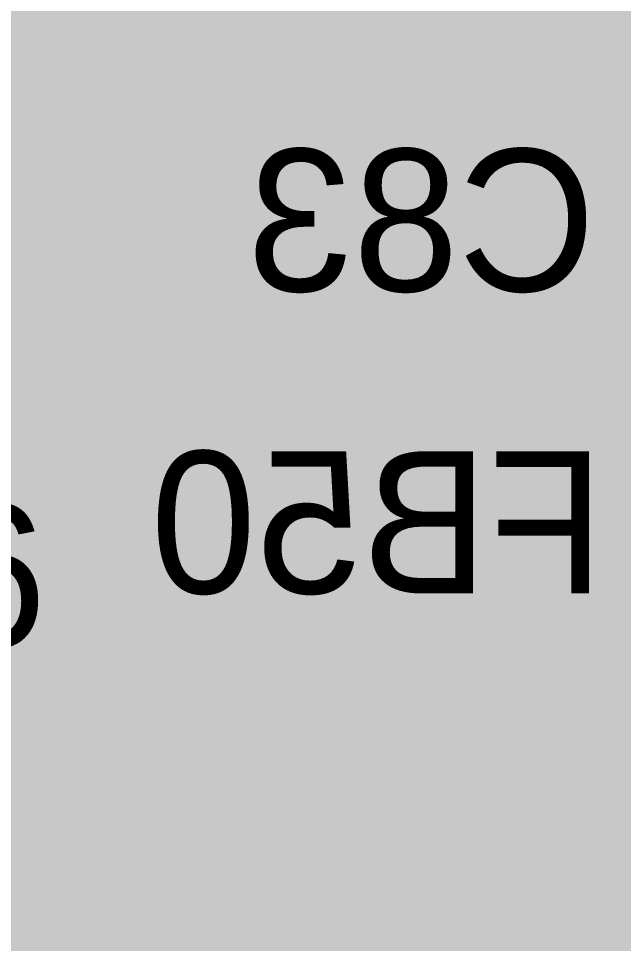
# Model space of a CAD drawing. Extents: x -28 to 199, y -61 to 255.
# Drawn here: x 90.9 to 94.31, y 204.92 to 210.12 of the extents above; entities that cross this region are included whole.
import ezdxf
from ezdxf.enums import TextEntityAlignment as Align

# ---------------------------------------------------------------- set-up
doc = ezdxf.new("R2010")
doc.units = 0
doc.header["$MEASUREMENT"] = 0
for name, color, linetype in [('ASSEMBLY_PART_NUMBERS_BTM', 191, 'CONTINUOUS'), ('ASSEMBLY_PART_NUMBERS_TOP', 102, 'CONTINUOUS'), ('DRILL_DRAWING', 21, 'CONTINUOUS'), ('GENERATED_SILKSCREEN_BTM', 255, 'CONTINUOUS'), ('GENERATED_SILKSCREEN_TOP', 140, 'CONTINUOUS'), ('PLANE_SHAPES_LAYER_2', 230, 'CONTINUOUS'), ('PLANE_SHAPES_LAYER_3', 81, 'CONTINUOUS'), ('SILKSCREEN_REF_DES_BTM', 211, 'CONTINUOUS'), ('SILKSCREEN_REF_DES_TOP', 150, 'CONTINUOUS'), ('TRACES_LAYER_TOP', 150, 'CONTINUOUS')]:
    doc.layers.add(name, color=color, linetype=linetype)
doc.styles.add('VERIBEST_GERBER_0', font='txt')

msp = doc.modelspace()

# ---------------------------------------------------------------- hatches: boundary and pattern name
at = {"layer": 'PLANE_SHAPES_LAYER_2'}
h = msp.add_hatch(color=256, dxfattribs=at)
h.paths.add_polyline_path([(169.5, 129.25), (149.5, 129.25), (142.25, 122), (142.25, 90.5), (147.5, 90.5), (147.5, 80), (154, 80), (154, 69.25), (131.75, 69.25), (131.75, 73.25), (121.25, 73.25), (121.25, 81), (110.5, 81), (110.5, 125.75), (106.5, 125.75), (106.5, 128.75), (93.5, 128.75), (93.5, 120.25), (91.75, 120.25), (91.75, 121.5), (80, 121.5), (80, 118.25), (73.25, 118.25), (73.25, 124.5), (67.5, 124.5), (67.5, 128), (57.75, 128), (57.75, 120.25), (55.25, 120.25), (55.25, 121.5), (47.5, 121.5), (47.5, 119), (35, 119), (35, 134.75), (32.75, 134.75), (32.75, 159.75), (29.25, 159.75), (29.25, 175.25), (22.5, 175.25), (22.5, 195.25), (17.25, 195.25), (17.25, 198), (22.5, 198), (22.5, 216.5), (40.25, 216.5), (40.25, 235.5), (54.5, 235.5), (54.5, 254), (87.25, 254), (87.25, 236.25), (86.25, 236.25), (86.25, 228.75), (81, 228.75), (81, 218.75), (95.25, 218.75), (95.25, 194.5), (87, 194.5), (87, 172), (131.1, 172), (131.1, 208.75), (115.5, 208.75), (115.5, 213.75), (106.75, 213.75), (106.75, 218.75), (110.25, 222.25), (110.25, 226.25), (142.5, 226.25), (142.5, 221.5), (160.5, 221.5), (160.5, 240.75), (169.5, 240.75)])
h.paths.add_polyline_path([(35.5, 149.5), (41.75, 149.5), (41.75, 152), (39.25, 152), (39.25, 154), (37.75, 154), (37.75, 152), (35.5, 152)], flags=16)
h.paths.add_polyline_path([(37.5, 125.75), (37.5, 128.75), (42.75, 128.75), (42.75, 125.75)], flags=16)
h.paths.add_polyline_path([(52, 127.75), (52, 130.75), (54.25, 130.75), (54.25, 127.75)], flags=16)
h.paths.add_polyline_path([(50.75, 219.5), (50.75, 226.5), (71.75, 226.5), (71.75, 219.5)], flags=16)
h.paths.add_polyline_path([(66.5, 150.75), (66.5, 177.5), (72.25, 177.5), (72.25, 150.75)], flags=16)
h.paths.add_polyline_path([(47.25, 185.25), (73, 185.25), (73, 188.25), (70.25, 188.25), (70.25, 191), (47.25, 191)], flags=16)
h.paths.add_polyline_path([(84.5, 208), (84.5, 212.75), (85, 212.75), (85, 208)], flags=16)
h.paths.add_polyline_path([(61.5, 137.25), (87.75, 137.25), (87.75, 140.5), (84.75, 140.5), (84.75, 143), (61.5, 143)], flags=16)
h.paths.add_polyline_path([(88.75, 127), (88.75, 130), (91, 130), (91, 127)], flags=16)
h.paths.add_polyline_path([(85.5, 130.25), (85.5, 132.5), (91, 132.5), (91, 130.25)], flags=16)
h.paths.add_polyline_path([(108.75, 142.25), (135.75, 142.25), (135.75, 145.75), (132.25, 145.75), (132.25, 149), (108.75, 149)], flags=16)
h.paths.add_polyline_path([(114.25, 126.75), (140.75, 126.75), (140.75, 129.75), (137.25, 129.75), (137.25, 133), (114.25, 133)], flags=16)
h.paths.add_polyline_path([(155.25, 180.25), (166.25, 180.25), (166.25, 186.25), (152.25, 186.25), (152.25, 183), (155.25, 183)], flags=16)
at = {"layer": 'PLANE_SHAPES_LAYER_3'}
h = msp.add_hatch(color=256, dxfattribs=at)
h.paths.add_polyline_path([(169.5, 129.25), (149.5, 129.25), (142.25, 122), (142.25, 90.5), (147.5, 90.5), (147.5, 80), (154, 80), (154, 69.25), (131.75, 69.25), (131.75, 73.25), (121.25, 73.25), (121.25, 81), (110.5, 81), (110.5, 125.75), (106.5, 125.75), (106.5, 128.75), (93.5, 128.75), (93.5, 120.25), (91.75, 120.25), (91.75, 121.5), (80, 121.5), (80, 118.25), (73.25, 118.25), (73.25, 124.5), (67.5, 124.5), (67.5, 127.75), (58.25, 127.75), (58.25, 130.25), (88.75, 130.25), (88.75, 127), (91, 127), (91, 132.5), (55, 132.5), (55, 131.25), (52, 131.25), (52, 127.75), (55, 127.75), (55, 127.25), (57.75, 127.25), (57.75, 120.25), (55.25, 120.25), (55.25, 121.5), (47.5, 121.5), (47.5, 119), (35, 119), (35, 134.75), (32.75, 134.75), (32.75, 159.75), (29.25, 159.75), (29.25, 175.25), (22.5, 175.25), (22.5, 195.25), (17.25, 195.25), (17.25, 198), (22.5, 198), (22.5, 216.5), (40.25, 216.5), (40.25, 235.5), (54.5, 235.5), (54.5, 254), (87.25, 254), (87.25, 236.25), (86.25, 236.25), (86.25, 228.75), (81, 228.75), (81, 218.75), (95.25, 218.75), (95.25, 194.5), (87, 194.5), (87, 172), (131.1, 172), (131.1, 208.75), (115.5, 208.75), (115.5, 213.75), (106.75, 213.75), (106.75, 218.75), (110.25, 222.25), (110.25, 226.25), (142.5, 226.25), (142.5, 221.5), (160.5, 221.5), (160.5, 240.75), (169.5, 240.75)])
h.paths.add_polyline_path([(35.5, 149.5), (41.75, 149.5), (41.75, 152), (39.25, 152), (39.25, 154), (37.75, 154), (37.75, 152), (35.5, 152)], flags=16)
h.paths.add_polyline_path([(37.5, 125.75), (37.5, 128.75), (42.75, 128.75), (42.75, 125.75)], flags=16)
h.paths.add_polyline_path([(50.75, 219.5), (50.75, 226.5), (71.75, 226.5), (71.75, 219.5)], flags=16)
h.paths.add_polyline_path([(66.5, 150.75), (66.5, 177.5), (72.25, 177.5), (72.25, 150.75)], flags=16)
h.paths.add_polyline_path([(47.25, 185.25), (73, 185.25), (73, 188.25), (70.25, 188.25), (70.25, 191), (47.25, 191)], flags=16)
h.paths.add_polyline_path([(84.5, 208), (84.5, 212.75), (85, 212.75), (85, 208)], flags=16)
h.paths.add_polyline_path([(61.5, 137.25), (87.75, 137.25), (87.75, 140.5), (84.75, 140.5), (84.75, 143), (61.5, 143)], flags=16)
h.paths.add_polyline_path([(108.75, 142.25), (135.75, 142.25), (135.75, 145.75), (132.25, 145.75), (132.25, 149), (108.75, 149)], flags=16)
h.paths.add_polyline_path([(114.25, 126.75), (140.75, 126.75), (140.75, 129.75), (137.25, 129.75), (137.25, 133), (114.25, 133)], flags=16)
h.paths.add_polyline_path([(155.25, 180.25), (166.25, 180.25), (166.25, 186.25), (152.25, 186.25), (152.25, 183), (155.25, 183)], flags=16)

# ---------------------------------------------------------------- linework, layer by layer
at = {"layer": 'GENERATED_SILKSCREEN_BTM', "const_width": 0.15}
for points in [[(92.3972, 208.5796), (92.5324, 208.6892), (92.5348, 208.6908), (92.5364, 208.6932), (92.5372, 208.6956), (92.5372, 208.698), (92.5364, 208.7036), (92.5332, 208.7092), (92.5292, 208.7132), (92.5244, 208.7164), (92.5188, 208.7172), (92.5132, 208.7156), (92.3828, 208.6092), (92.1244, 208.6092), (91.9996, 208.71), (91.9996, 208.8588), (92.1228, 208.9604), (92.2556, 208.9604), (92.262, 208.962), (92.266, 208.9652), (92.2684, 208.9708), (92.2692, 208.9764), (92.2684, 208.982), (92.266, 208.9868), (92.262, 208.9908), (92.2556, 208.9924), (92.1228, 208.9924), (91.9996, 209.094), (91.9996, 209.2428), (92.1244, 209.3436), (92.3828, 209.3436), (92.5132, 209.2372), (92.5188, 209.2356), (92.5244, 209.2364), (92.5292, 209.2388), (92.5332, 209.2436), (92.5364, 209.2484), (92.5372, 209.254), (92.5372, 209.2572), (92.5364, 209.2596), (92.5348, 209.262), (92.5324, 209.2636), (92.3972, 209.3732), (92.3948, 209.374), (92.3924, 209.3748), (92.3916, 209.3756), (92.3884, 209.3764), (92.1188, 209.3764), (92.1148, 209.3756), (92.1132, 209.3748), (92.1116, 209.374), (92.1084, 209.3732), (91.9732, 209.2636), (91.9708, 209.2596), (91.97, 209.2564), (91.9684, 209.254), (91.9676, 209.2508), (91.9676, 209.086), (91.9684, 209.0836), (91.97, 209.078), (91.9708, 209.074), (91.9732, 209.0724), (92.0908, 208.9764), (91.9732, 208.8804), (91.9724, 208.8788), (91.9708, 208.8772), (91.97, 208.8764), (91.97, 208.8748), (91.9684, 208.8692), (91.9676, 208.8668), (91.9676, 208.702), (91.9684, 208.698), (91.97, 208.6948), (91.9708, 208.6916), (91.9732, 208.6892), (92.1084, 208.5796), (92.1116, 208.578), (92.1124, 208.5772), (92.1148, 208.5772), (92.1156, 208.5764), (92.1164, 208.5764), (92.1188, 208.5764), (92.3884, 208.5764), (92.3916, 208.5772), (92.3948, 208.578), (92.3972, 208.5796)], [(92.7508, 209.0812), (92.7764, 209.0044), (92.7508, 208.9276), (92.7508, 208.9252), (92.75, 208.922), (92.75, 208.6748), (92.75, 208.6724), (92.7508, 208.67), (92.7516, 208.6668), (92.7548, 208.6636), (92.8348, 208.5812), (92.8388, 208.578), (92.8428, 208.5772), (92.846, 208.5764), (93.1396, 208.5764), (93.142, 208.5764), (93.1444, 208.5772), (93.1476, 208.578), (93.1508, 208.5812), (93.2308, 208.6636), (93.2348, 208.6668), (93.2356, 208.67), (93.2356, 208.6748), (93.2356, 208.922), (93.2356, 208.9252), (93.2356, 208.9268), (93.2348, 208.9276), (93.2092, 209.0044), (93.2348, 209.0812), (93.2356, 209.082), (93.2356, 209.0868), (93.2356, 209.2788), (93.2356, 209.282), (93.2348, 209.286), (93.2308, 209.29), (93.1508, 209.3724), (93.1476, 209.3748), (93.1444, 209.3756), (93.142, 209.3764), (93.1396, 209.3764), (92.846, 209.3764), (92.8428, 209.3756), (92.8388, 209.3748), (92.8348, 209.3724), (92.7548, 209.29), (92.7516, 209.2852), (92.7508, 209.282), (92.75, 209.2788), (92.75, 209.0868), (92.75, 209.0836), (92.7508, 209.082), (92.7508, 209.0812)], [(93.2036, 209.27), (93.2036, 209.0884), (93.182, 209.0196), (92.8052, 209.0196), (92.782, 209.0884), (92.782, 209.27), (92.8532, 209.3436), (93.1316, 209.3436), (93.2036, 209.27)], [(93.9004, 208.5796), (94.0348, 208.6892), (94.0388, 208.6916), (94.0396, 208.6948), (94.0412, 208.698), (94.042, 208.702), (94.042, 209.2508), (94.0412, 209.2548), (94.0396, 209.258), (94.038, 209.2596), (94.0372, 209.2612), (94.0356, 209.2636), (93.9004, 209.3732), (93.898, 209.374), (93.8956, 209.3748), (93.8948, 209.3756), (93.8916, 209.3764), (93.622, 209.3764), (93.618, 209.3756), (93.6164, 209.3748), (93.614, 209.374), (93.6116, 209.3732), (93.4764, 209.2636), (93.4732, 209.2596), (93.4716, 209.2532), (93.4724, 209.2484), (93.474, 209.2444), (93.4764, 209.2412), (93.4804, 209.238), (93.4844, 209.2356), (93.4884, 209.2348), (93.4924, 209.2348), (93.4956, 209.2372), (93.6276, 209.3436), (93.886, 209.3436), (94.0092, 209.2428), (94.0092, 208.71), (93.886, 208.6092), (93.6276, 208.6092), (93.4956, 208.7156), (93.4924, 208.7172), (93.4884, 208.718), (93.4844, 208.7172), (93.4804, 208.7148), (93.4764, 208.7116), (93.474, 208.7076), (93.4724, 208.7028), (93.4716, 208.698), (93.4732, 208.6932), (93.4764, 208.6892), (93.6116, 208.5796), (93.6148, 208.578), (93.6156, 208.5772), (93.618, 208.5772), (93.6188, 208.5764), (93.6196, 208.5764), (93.622, 208.5764), (93.8916, 208.5764), (93.8948, 208.5772), (93.898, 208.578), (93.9004, 208.5796)], [(93.2036, 208.9188), (93.2036, 208.682), (93.1316, 208.6092), (92.8532, 208.6092), (92.782, 208.682), (92.782, 208.9188), (92.8052, 208.9876), (93.182, 208.9876), (93.2036, 208.9188)], [(91.8168, 207.5636), (91.6824, 207.6732), (91.6792, 207.674), (91.6776, 207.6748), (91.676, 207.6756), (91.6728, 207.6764), (91.4032, 207.6764), (91.4, 207.6756), (91.3984, 207.6748), (91.396, 207.674), (91.3928, 207.6732), (91.2584, 207.5636), (91.256, 207.5596), (91.2552, 207.5564), (91.2536, 207.554), (91.2528, 207.5508), (91.2528, 207.002), (91.2536, 206.9996), (91.2552, 206.994), (91.256, 206.9924), (91.2584, 206.9892), (91.3928, 206.8796), (91.396, 206.8788), (91.3984, 206.878), (91.3992, 206.8772), (91.4008, 206.8764), (91.4032, 206.8764), (91.6728, 206.8764), (91.676, 206.8772), (91.6792, 206.878), (91.6824, 206.8796), (91.8168, 206.9892), (91.8192, 206.9908), (91.82, 206.9916), (91.8216, 206.994), (91.8232, 206.9996), (91.824, 207.002), (91.824, 207.5508), (91.8232, 207.554), (91.8216, 207.5564), (91.8208, 207.5596), (91.8168, 207.5636)], [(92.4296, 207.4012), (92.4328, 207.4004), (92.4352, 207.3996), (92.4384, 207.398), (92.5472, 207.31), (92.5472, 207.6436), (92.0248, 207.6436), (92.0192, 207.6452), (92.0144, 207.6484), (92.012, 207.654), (92.0112, 207.6596), (92.012, 207.666), (92.0144, 207.6708), (92.0192, 207.6748), (92.0248, 207.6764), (92.5648, 207.6764), (92.5704, 207.6748), (92.5752, 207.6708), (92.5792, 207.666), (92.5808, 207.6604), (92.5808, 207.2756), (92.58, 207.27), (92.5776, 207.266), (92.5744, 207.2636), (92.5688, 207.262), (92.5656, 207.2604), (92.5616, 207.2596), (92.5576, 207.2604), (92.5544, 207.2628), (92.424, 207.3692), (92.1656, 207.3692), (92.0408, 207.2676), (92.0408, 207.01), (92.1656, 206.91), (92.424, 206.91), (92.5544, 207.0156), (92.56, 207.018), (92.5648, 207.018), (92.5704, 207.0148), (92.5744, 207.0108), (92.5776, 207.0052), (92.5792, 206.9996), (92.5784, 206.9964), (92.5776, 206.994), (92.576, 206.9916), (92.5736, 206.99), (92.4384, 206.8796), (92.436, 206.878), (92.4328, 206.878), (92.4296, 206.8764), (92.16, 206.8764), (92.1584, 206.8764), (92.1568, 206.8772), (92.156, 206.8772), (92.1544, 206.878), (92.1528, 206.878), (92.1496, 206.8796), (92.0144, 206.99), (92.012, 206.9924), (92.0112, 206.994), (92.0096, 206.9988), (92.0088, 207.002), (92.0088, 207.2756), (92.0096, 207.2788), (92.0112, 207.2836), (92.0112, 207.2852), (92.0128, 207.286), (92.0136, 207.2876), (92.0144, 207.2892), (92.1496, 207.398), (92.1536, 207.3996), (92.1568, 207.4004), (92.16, 207.4012), (92.4296, 207.4012)], [(92.7912, 207.5564), (92.8944, 207.6708), (92.9, 207.6748), (92.9056, 207.6764), (93.3208, 207.6764), (93.3264, 207.6748), (93.3312, 207.6708), (93.3352, 207.666), (93.3368, 207.6604), (93.3368, 207.3108), (93.3368, 207.3084), (93.3368, 207.306), (93.3368, 206.8924), (93.3352, 206.8868), (93.3312, 206.8812), (93.3264, 206.8772), (93.3208, 206.8764), (92.9008, 206.8764), (92.7696, 206.9908), (92.7664, 206.9956), (92.7648, 207.002), (92.7648, 207.1732), (92.8824, 207.306), (92.7984, 207.3732), (92.796, 207.3764), (92.7936, 207.3804), (92.792, 207.3844), (92.7912, 207.3868), (92.7912, 207.5564)], [(93.5368, 207.6436), (93.5312, 207.6452), (93.5264, 207.6484), (93.524, 207.654), (93.5232, 207.6596), (93.524, 207.666), (93.5264, 207.6708), (93.5312, 207.6748), (93.5368, 207.6764), (94.0768, 207.6764), (94.0824, 207.6748), (94.0872, 207.6708), (94.0912, 207.666), (94.0928, 207.6604), (94.0928, 206.8924), (94.0912, 206.8868), (94.0872, 206.882), (94.0824, 206.8796), (94.0768, 206.8788), (94.0704, 206.8796), (94.0648, 206.882), (94.0608, 206.8868), (94.0592, 206.8924), (94.0592, 207.2964), (93.6968, 207.2964), (93.6912, 207.2972), (93.6864, 207.3012), (93.684, 207.3068), (93.6832, 207.3124), (93.684, 207.318), (93.6864, 207.3236), (93.6912, 207.3276), (93.6968, 207.3292), (94.0592, 207.3292), (94.0592, 207.6436), (93.5368, 207.6436)], [(91.7912, 207.5428), (91.7912, 207.01), (91.744, 206.97), (91.3568, 207.6012), (91.4096, 207.6436), (91.668, 207.6436), (91.7912, 207.5428)], [(93.3032, 207.6436), (92.9136, 207.6436), (92.824, 207.5436), (92.824, 207.3956), (92.9128, 207.3244), (93.3032, 207.3244), (93.3032, 207.6436)], [(91.7184, 206.9492), (91.668, 206.9092), (91.4096, 206.9092), (91.2848, 207.01), (91.2848, 207.5428), (91.332, 207.5804), (91.7184, 206.9492)], [(93.3032, 207.2916), (92.9144, 207.2916), (92.7968, 207.1596), (92.7968, 207.0092), (92.9128, 206.9092), (93.3032, 206.9092), (93.3032, 207.2916)]]:
    msp.add_lwpolyline(points, dxfattribs=at)
at = {"layer": 'GENERATED_SILKSCREEN_TOP', "const_width": 0.15}
for points in [[(91.3072, 207.3732), (91.4416, 207.2636), (91.4456, 207.2596), (91.4464, 207.2532), (91.4456, 207.2484), (91.444, 207.2444), (91.4416, 207.2412), (91.4376, 207.238), (91.4336, 207.2356), (91.4296, 207.2348), (91.4256, 207.2348), (91.4224, 207.2372), (91.2912, 207.3436), (91.032, 207.3436), (90.9088, 207.2428), (90.9088, 206.9556), (91.0176, 207.0444), (91.0208, 207.0452), (91.0224, 207.046), (91.0232, 207.046), (91.0232, 207.0468), (91.0272, 207.0476), (91.2968, 207.0476), (91.3, 207.0468), (91.3, 207.046), (91.3016, 207.046), (91.304, 207.0452), (91.3064, 207.0444), (91.4416, 206.9356), (91.4424, 206.9332), (91.444, 206.9324), (91.4448, 206.9316), (91.4448, 206.93), (91.4464, 206.9244), (91.4472, 206.922), (91.4472, 206.702), (91.4464, 206.698), (91.4448, 206.6948), (91.444, 206.6916), (91.4416, 206.6892), (91.3072, 206.5796), (91.3032, 206.578), (91.3024, 206.5772), (91.3008, 206.5772), (91.2992, 206.5764), (91.2984, 206.5764), (91.2968, 206.5764), (91.0272, 206.5764), (91.024, 206.5772), (91.0208, 206.578), (91.0176, 206.5796), (90.8832, 206.6892), (90.8816, 206.6908), (90.88, 206.6916), (90.8784, 206.694), (90.8768, 206.6996), (90.876, 206.702), (90.876, 207.2508), (90.8768, 207.2548), (90.8784, 207.258), (90.88, 207.2596), (90.8816, 207.2612), (90.8832, 207.2636), (91.0176, 207.3732), (91.0208, 207.374), (91.0232, 207.3748), (91.024, 207.3756), (91.0272, 207.3764), (91.2968, 207.3764), (91.3, 207.3756), (91.3008, 207.3756), (91.3016, 207.3748), (91.304, 207.374), (91.3072, 207.3732)], [(90.9088, 206.914), (90.9088, 206.71), (91.032, 206.6092), (91.2904, 206.6092), (91.4152, 206.71), (91.4152, 206.914), (91.2904, 207.0156), (91.032, 207.0156), (90.9088, 206.914)]]:
    msp.add_lwpolyline(points, dxfattribs=at)
at = {"layer": 'TRACES_LAYER_TOP', "const_width": 0.5}
for points in [[(99.46, 219.25), (100.40587, 218.30413), (100.40587, 213.58939), (98.20966, 211.39318), (96.0922, 211.39318), (85.67458, 200.97556), (85.67458, 195.51784), (86.96345, 194.22897), (86.96345, 185.23517), (77.15064, 175.42236), (77.15064, 167.23975), (71.42229, 161.5114), (64.2345, 161.5114), (62.94139, 160.21829), (53.42297, 160.21829), (52.62383, 159.41915), (52.62383, 155.76767), (50.10616, 153.25), (48.85, 153.25)], [(97.6, 215.75), (97.6, 214.03653), (86.25278, 202.68931), (85.10918, 202.68931), (75.37844, 192.95856), (65.86212, 192.95856), (64.8, 194.02068), (64.8, 194.9)], [(105.7, 206.25), (105.7, 205.43666), (105.23955, 204.9762), (101.96459, 204.9762), (100.38081, 206.55998), (92.67696, 206.55998), (89.67991, 203.56294), (89.67991, 200.95293), (91.61881, 199.01404), (91.61881, 173.22207), (81.0934, 162.69666), (78.92782, 162.69666), (78.92716, 162.696), (77.696, 162.696), (77, 162)]]:
    msp.add_lwpolyline(points, dxfattribs=at)

# ---------------------------------------------------------------- texts
at = {"layer": 'ASSEMBLY_PART_NUMBERS_BTM', "style": 'VERIBEST_GERBER_0', "text_generation_flag": 2}
for s, p in [('ERJ-3EKF10R7V', (89.79, 215.75)), ('CL21B225KOFNNNE', (91.54, 214.75))]:
    msp.add_text(s, height=2.032, rotation=90, dxfattribs=at).set_placement(p, align=Align.TOP_LEFT)
for s, p in [('TPS73030DBVT', (100.25, 212.04)), ('CL21B225KOFNNNE', (100, 211.21)), ('ERJ-3EKF10R0V', (112.25, 211.04)), ('CL10B104KB8SFNC', (96, 209.96)), ('ERJ-3EKF10R7V', (106.75, 206.79)), ('MMZ1608A182B', (112.25, 206.79)), ('CL10B104KB8SFNC', (96, 206.46)), ('MMZ1608A182B', (107.5, 205.71))]:
    msp.add_text(s, height=2.032, dxfattribs=at).set_placement(p, align=Align.TOP_LEFT)
at = {"layer": 'ASSEMBLY_PART_NUMBERS_TOP', "style": 'VERIBEST_GERBER_0'}
msp.add_text('MCR25JZHJ000', height=2.032, rotation=270, dxfattribs=at).set_placement((94.79, 212.75), align=Align.TOP_LEFT)
for s, p in [('ERJ-3EKF5602V', (86.75, 209.29)), ('CGA4J3X7R1C475K125AB', (81.25, 207.96)), ('ERJ-3EKF1743V', (86.75, 205.96)), ('MCR25JZHJ000', (79.5, 205.21))]:
    msp.add_text(s, height=2.032, dxfattribs=at).set_placement(p, align=Align.TOP_LEFT)
at = {"layer": 'DRILL_DRAWING', "style": 'VERIBEST_GERBER_0'}
for s, p in [('T', (93.75, 204.25)), ('A', (91.3, 204))]:
    msp.add_text(s, height=2, dxfattribs=at).set_placement(p, align=Align.MIDDLE_CENTER)
at = {"layer": 'SILKSCREEN_REF_DES_BTM', "style": 'VERIBEST_GERBER_0', "text_generation_flag": 2}
for s, p in [('C83', (94.15, 209.39)), ('FB50', (94.2, 207.69))]:
    msp.add_text(s, height=0.8, dxfattribs=at).set_placement(p, align=Align.TOP_LEFT)
at = {"layer": 'SILKSCREEN_REF_DES_TOP', "style": 'VERIBEST_GERBER_0'}
msp.add_text('R726', height=0.8, dxfattribs=at).set_placement((88.5, 207.39), align=Align.TOP_LEFT)

doc.saveas('drawing.dxf')
